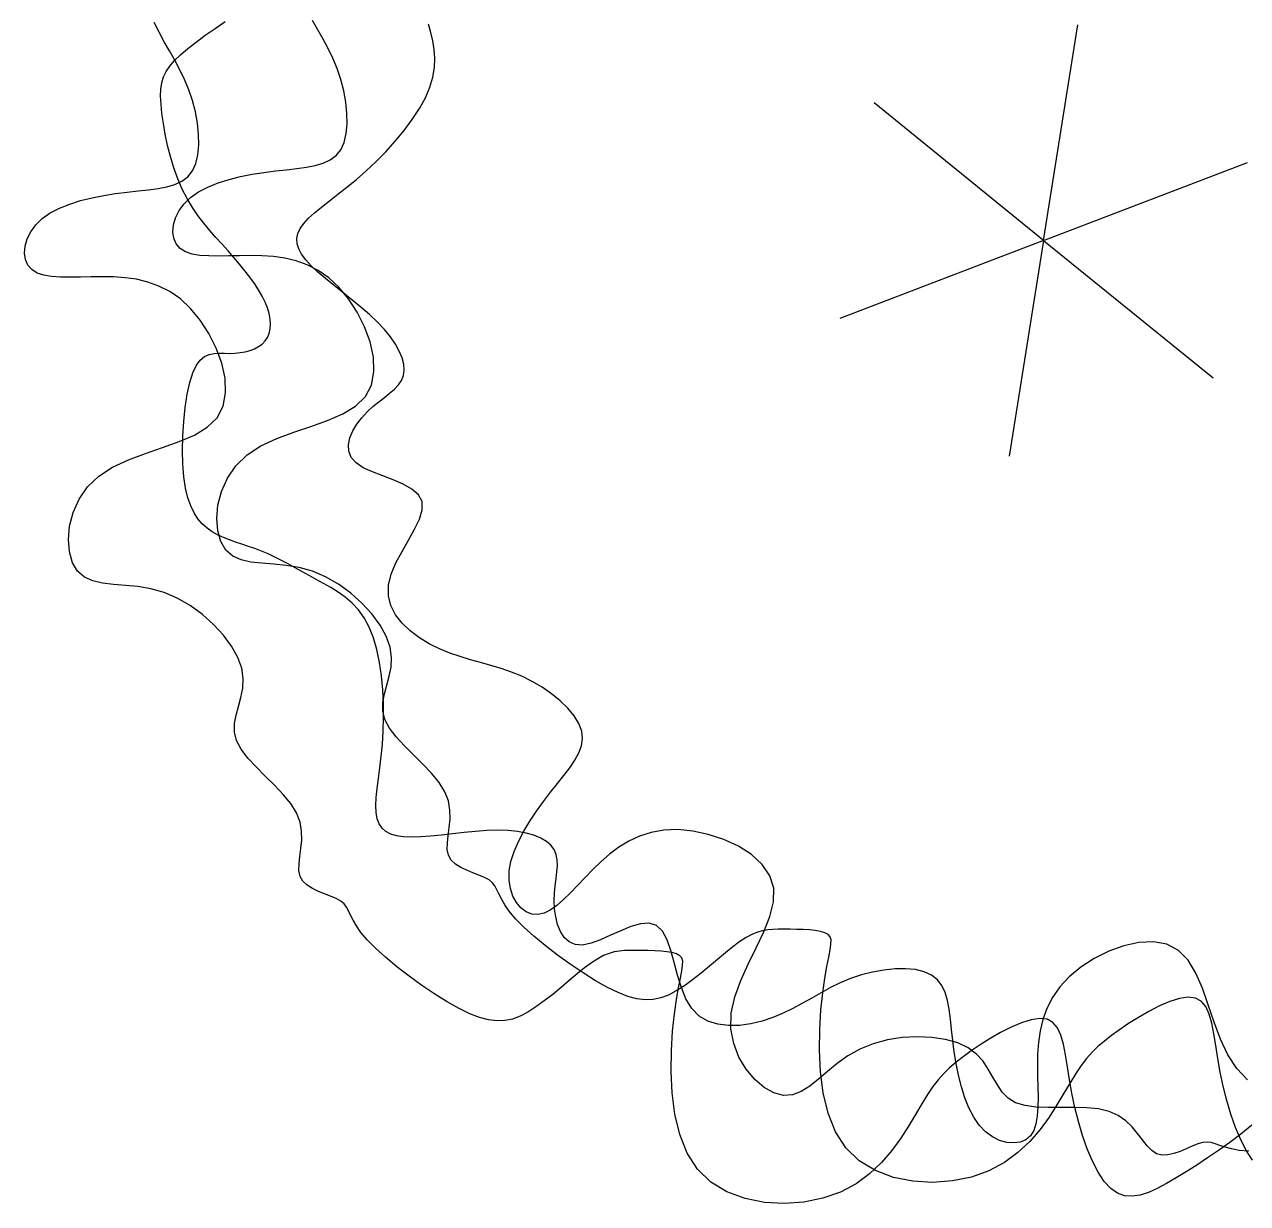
# Model space of a CAD drawing. Extents: x 41.89 to 46.57, y 11.47 to 19.19.
# Drawn here: x 44.507 to 45.178, y 16.119 to 16.766 of the extents above; entities that cross this region are included whole.
import ezdxf

# ---------------------------------------------------------------- set-up
doc = ezdxf.new("R2010")
doc.units = 0
doc.header["$LTSCALE"] = 3
doc.header["$MEASUREMENT"] = 0
doc.layers.get('0').update_dxf_attribs({"linetype": 'CONTINUOUS'})

msp = doc.modelspace()

# ---------------------------------------------------------------- linework, layer by layer
for p, q in [((44.58059, 16.76202), (44.57797, 16.76739)), ((44.60592, 16.76035), (44.61132, 16.76416)), ((44.61132, 16.76416), (44.61694, 16.76796)), ((44.66767, 16.76335), (44.66478, 16.76845)), ((44.67056, 16.75826), (44.66767, 16.76335)), ((44.72971, 16.76197), (44.72847, 16.76646)), ((45.06588, 16.64783), (45.08473, 16.76611)), ((44.58339, 16.75684), (44.58059, 16.76202)), ((44.58628, 16.75175), (44.58339, 16.75684)), ((44.5963, 16.75302), (44.60087, 16.75662)), ((44.60087, 16.75662), (44.60592, 16.76035)), ((44.67336, 16.75308), (44.67056, 16.75826)), ((44.73077, 16.75737), (44.72971, 16.76197)), ((44.73153, 16.75264), (44.73077, 16.75737)), ((44.58917, 16.74665), (44.58628, 16.75175)), ((44.58906, 16.74647), (44.59233, 16.74962)), ((44.59233, 16.74962), (44.5963, 16.75302)), ((44.67598, 16.74771), (44.67336, 16.75308)), ((44.73187, 16.74774), (44.73153, 16.75264)), ((44.58446, 16.74053), (44.58645, 16.74348)), ((44.58645, 16.74348), (44.58906, 16.74647)), ((44.59197, 16.74147), (44.58917, 16.74665)), ((44.67832, 16.74207), (44.67598, 16.74771)), ((44.68032, 16.73611), (44.67832, 16.74207)), ((44.73083, 16.73737), (44.73168, 16.74266)), ((44.73168, 16.74266), (44.73187, 16.74774)), ((44.58208, 16.73431), (44.58302, 16.73751)), ((44.58302, 16.73751), (44.58446, 16.74053)), ((44.59459, 16.7361), (44.59197, 16.74147)), ((44.59694, 16.73046), (44.59459, 16.7361)), ((44.6819, 16.72995), (44.68032, 16.73611)), ((44.7292, 16.73184), (44.73083, 16.73737)), ((44.58147, 16.72692), (44.58158, 16.73082)), ((44.58158, 16.73082), (44.58208, 16.73431)), ((44.59893, 16.7245), (44.59694, 16.73046)), ((44.68303, 16.72374), (44.6819, 16.72995)), ((44.72672, 16.72608), (44.7292, 16.73184)), ((44.58169, 16.72249), (44.58147, 16.72692)), ((44.58219, 16.71748), (44.58169, 16.72249)), ((44.60051, 16.71834), (44.59893, 16.7245)), ((44.68365, 16.71764), (44.68303, 16.72374)), ((44.72345, 16.72014), (44.72672, 16.72608)), ((45.06588, 16.64783), (44.97287, 16.72329)), ((44.58296, 16.71196), (44.58219, 16.71748)), ((44.60164, 16.71213), (44.60051, 16.71834)), ((44.68374, 16.71182), (44.68365, 16.71764)), ((44.71953, 16.71413), (44.72345, 16.72014)), ((44.584, 16.70608), (44.58296, 16.71196)), ((44.60227, 16.70603), (44.60164, 16.71213)), ((44.68323, 16.70643), (44.68374, 16.71182)), ((44.71507, 16.70813), (44.71953, 16.71413)), ((44.58532, 16.69997), (44.584, 16.70608)), ((44.60235, 16.70021), (44.60227, 16.70603)), ((44.68209, 16.70162), (44.68323, 16.70643)), ((44.70501, 16.69649), (44.71019, 16.70222)), ((44.71019, 16.70222), (44.71507, 16.70813)), ((44.5869, 16.69377), (44.58532, 16.69997)), ((44.60184, 16.69482), (44.60235, 16.70021)), ((44.67773, 16.69437), (44.68026, 16.69757)), ((44.68026, 16.69757), (44.68209, 16.70162)), ((44.69966, 16.69104), (44.70501, 16.69649)), ((44.58876, 16.68761), (44.5869, 16.69377)), ((44.59888, 16.68596), (44.6007, 16.69001)), ((44.6007, 16.69001), (44.60184, 16.69482)), ((44.66146, 16.68793), (44.66633, 16.68886)), ((44.66633, 16.68886), (44.67071, 16.69015)), ((44.67071, 16.69015), (44.67452, 16.69194)), ((44.67452, 16.69194), (44.67773, 16.69437)), ((44.69425, 16.68595), (44.69966, 16.69104)), ((45.06588, 16.64783), (45.17774, 16.69065)), ((44.59089, 16.68164), (44.58876, 16.68761)), ((44.5933, 16.67599), (44.59089, 16.68164)), ((44.59314, 16.68034), (44.59634, 16.68276)), ((44.59634, 16.68276), (44.59888, 16.68596)), ((44.61898, 16.68124), (44.62527, 16.68281)), ((44.62527, 16.68281), (44.6317, 16.6841)), ((44.6317, 16.6841), (44.63812, 16.68514)), ((44.63812, 16.68514), (44.64441, 16.68596)), ((44.64441, 16.68596), (44.65044, 16.68662)), ((44.65044, 16.68662), (44.65615, 16.68723)), ((44.65615, 16.68723), (44.66146, 16.68793)), ((44.6889, 16.68128), (44.69425, 16.68595)), ((44.56303, 16.67435), (44.56906, 16.67501)), ((44.56906, 16.67501), (44.57476, 16.67562)), ((44.57476, 16.67562), (44.58007, 16.67632)), ((44.58007, 16.67632), (44.58495, 16.67725)), ((44.58495, 16.67725), (44.58932, 16.67854)), ((44.58932, 16.67854), (44.59314, 16.68034)), ((44.59597, 16.67076), (44.5933, 16.67599)), ((44.60229, 16.67449), (44.60735, 16.67712)), ((44.60735, 16.67712), (44.61296, 16.67935)), ((44.61296, 16.67935), (44.61898, 16.68124)), ((44.67872, 16.67311), (44.6837, 16.67702)), ((44.6837, 16.67702), (44.6889, 16.68128)), ((44.53157, 16.66775), (44.53759, 16.66963)), ((44.53759, 16.66963), (44.54388, 16.6712)), ((44.54388, 16.6712), (44.55031, 16.67249)), ((44.55031, 16.67249), (44.55674, 16.67353)), ((44.55674, 16.67353), (44.56303, 16.67435)), ((44.59432, 16.66798), (44.59791, 16.67145)), ((44.59886, 16.66592), (44.59597, 16.67076)), ((44.59791, 16.67145), (44.60229, 16.67449)), ((44.66976, 16.66615), (44.67405, 16.6695)), ((44.67405, 16.6695), (44.67872, 16.67311)), ((44.51652, 16.65984), (44.5209, 16.66288)), ((44.5209, 16.66288), (44.52597, 16.66551)), ((44.52597, 16.66551), (44.53157, 16.66775)), ((44.5896, 16.66027), (44.59155, 16.66421)), ((44.59155, 16.66421), (44.59432, 16.66798)), ((44.60194, 16.66143), (44.59886, 16.66592)), ((44.66265, 16.66003), (44.66593, 16.66301)), ((44.66593, 16.66301), (44.66976, 16.66615)), ((44.51016, 16.6526), (44.51293, 16.65637)), ((44.51293, 16.65637), (44.51652, 16.65984)), ((44.58814, 16.65252), (44.58846, 16.65633)), ((44.58846, 16.65633), (44.5896, 16.66027)), ((44.60515, 16.65722), (44.60194, 16.66143)), ((44.60845, 16.65323), (44.60515, 16.65722)), ((44.65804, 16.65437), (44.66, 16.65717)), ((44.66, 16.65717), (44.66265, 16.66003)), ((44.50707, 16.64472), (44.50821, 16.64866)), ((44.50821, 16.64866), (44.51016, 16.6526)), ((44.58864, 16.649), (44.58814, 16.65252)), ((44.58996, 16.64591), (44.58864, 16.649)), ((44.6118, 16.64942), (44.60845, 16.65323)), ((44.61515, 16.64572), (44.6118, 16.64942)), ((44.65624, 16.64884), (44.65679, 16.6516)), ((44.6564, 16.64604), (44.65624, 16.64884)), ((44.65679, 16.6516), (44.65804, 16.65437)), ((44.50675, 16.64091), (44.50707, 16.64472)), ((44.59209, 16.64339), (44.58996, 16.64591)), ((44.59503, 16.64156), (44.59209, 16.64339)), ((44.59869, 16.64034), (44.59503, 16.64156)), ((44.61845, 16.64208), (44.61515, 16.64572)), ((44.62167, 16.63844), (44.61845, 16.64208)), ((44.65726, 16.64318), (44.6564, 16.64604)), ((44.65883, 16.64022), (44.65726, 16.64318)), ((45.06588, 16.64783), (44.95402, 16.60501)), ((45.06588, 16.64783), (45.04704, 16.52955)), ((45.06588, 16.64783), (45.1589, 16.57237)), ((44.50725, 16.63739), (44.50675, 16.64091)), ((44.50857, 16.6343), (44.50725, 16.63739)), ((44.60299, 16.63962), (44.59869, 16.64034)), ((44.60784, 16.63928), (44.60299, 16.63962)), ((44.61314, 16.63921), (44.60784, 16.63928)), ((44.6188, 16.63931), (44.61314, 16.63921)), ((44.62473, 16.63945), (44.6188, 16.63931)), ((44.62476, 16.63482), (44.62167, 16.63844)), ((44.63085, 16.63952), (44.62473, 16.63945)), ((44.62769, 16.63123), (44.62476, 16.63482)), ((44.63706, 16.63941), (44.63085, 16.63952)), ((44.64332, 16.63898), (44.63706, 16.63941)), ((44.64958, 16.63809), (44.64332, 16.63898)), ((44.6558, 16.63662), (44.64958, 16.63809)), ((44.66192, 16.63442), (44.6558, 16.63662)), ((44.66111, 16.63714), (44.65883, 16.64022)), ((44.66409, 16.63389), (44.66111, 16.63714)), ((44.51071, 16.63178), (44.50857, 16.6343)), ((44.51364, 16.62995), (44.51071, 16.63178)), ((44.51731, 16.62873), (44.51364, 16.62995)), ((44.52161, 16.62801), (44.51731, 16.62873)), ((44.52645, 16.62767), (44.52161, 16.62801)), ((44.54946, 16.62791), (44.54335, 16.62784)), ((44.55568, 16.6278), (44.54946, 16.62791)), ((44.63042, 16.62766), (44.62769, 16.63123)), ((44.66791, 16.63136), (44.66192, 16.63442)), ((44.66776, 16.63047), (44.66409, 16.63389)), ((44.67197, 16.62687), (44.66776, 16.63047)), ((44.67371, 16.6273), (44.66791, 16.63136)), ((44.53175, 16.62761), (44.52645, 16.62767)), ((44.53741, 16.6277), (44.53175, 16.62761)), ((44.54335, 16.62784), (44.53741, 16.6277)), ((44.56194, 16.62737), (44.55568, 16.6278)), ((44.5682, 16.62648), (44.56194, 16.62737)), ((44.57441, 16.62501), (44.5682, 16.62648)), ((44.58053, 16.62281), (44.57441, 16.62501)), ((44.58652, 16.61975), (44.58053, 16.62281)), ((44.63293, 16.62415), (44.63042, 16.62766)), ((44.63519, 16.62069), (44.63293, 16.62415)), ((44.67659, 16.62313), (44.67197, 16.62687)), ((44.67929, 16.62211), (44.67371, 16.6273)), ((44.68145, 16.61927), (44.67659, 16.62313)), ((44.68457, 16.61572), (44.67929, 16.62211)), ((44.59233, 16.61569), (44.58652, 16.61975)), ((44.59791, 16.6105), (44.59233, 16.61569)), ((44.63714, 16.61729), (44.63519, 16.62069)), ((44.63877, 16.61398), (44.63714, 16.61729)), ((44.68642, 16.61532), (44.68145, 16.61927)), ((44.68933, 16.60838), (44.68457, 16.61572)), ((44.69132, 16.61129), (44.68642, 16.61532)), ((44.60318, 16.60411), (44.59791, 16.6105)), ((44.64004, 16.61076), (44.63877, 16.61398)), ((44.64094, 16.60765), (44.64004, 16.61076)), ((44.69334, 16.60041), (44.68933, 16.60838)), ((44.69602, 16.60721), (44.69132, 16.61129)), ((44.60794, 16.59677), (44.60318, 16.60411)), ((44.64149, 16.60468), (44.64094, 16.60765)), ((44.64167, 16.60187), (44.64149, 16.60468)), ((44.64149, 16.59924), (44.64167, 16.60187)), ((44.70035, 16.60311), (44.69602, 16.60721)), ((44.7042, 16.59902), (44.70035, 16.60311)), ((44.61196, 16.5888), (44.60794, 16.59677)), ((44.63877, 16.59266), (44.64004, 16.59461)), ((44.64004, 16.59461), (44.64094, 16.59681)), ((44.64094, 16.59681), (44.64149, 16.59924)), ((44.69637, 16.59212), (44.69334, 16.60041)), ((44.7075, 16.59496), (44.7042, 16.59902)), ((44.71025, 16.59098), (44.7075, 16.59496)), ((44.61498, 16.58051), (44.61196, 16.5888)), ((44.63054, 16.58746), (44.63299, 16.58839)), ((44.63299, 16.58839), (44.6352, 16.58956)), ((44.6352, 16.58956), (44.63714, 16.59098)), ((44.63714, 16.59098), (44.63877, 16.59266)), ((44.69817, 16.58382), (44.69637, 16.59212)), ((44.71241, 16.58712), (44.71025, 16.59098)), ((44.60105, 16.5793), (44.60323, 16.5822)), ((44.60323, 16.5822), (44.60562, 16.58413)), ((44.60562, 16.58413), (44.60817, 16.58527)), ((44.60817, 16.58527), (44.61086, 16.58583)), ((44.61086, 16.58583), (44.61366, 16.58599)), ((44.61366, 16.58599), (44.61652, 16.58594)), ((44.61652, 16.58594), (44.61942, 16.58588)), ((44.61942, 16.58588), (44.62231, 16.58597)), ((44.62231, 16.58597), (44.62516, 16.58626)), ((44.62516, 16.58626), (44.62792, 16.58675)), ((44.62792, 16.58675), (44.63054, 16.58746)), ((44.6985, 16.57585), (44.69817, 16.58382)), ((44.71396, 16.58342), (44.71241, 16.58712)), ((44.71487, 16.57992), (44.71396, 16.58342)), ((44.59743, 16.56987), (44.5991, 16.57522)), ((44.5991, 16.57522), (44.60105, 16.5793)), ((44.61678, 16.57221), (44.61498, 16.58051)), ((44.69714, 16.56851), (44.6985, 16.57585)), ((44.71471, 16.57369), (44.71513, 16.57667)), ((44.71513, 16.57667), (44.71487, 16.57992)), ((44.59603, 16.56343), (44.59743, 16.56987)), ((44.61712, 16.56424), (44.61678, 16.57221)), ((44.69383, 16.56212), (44.69714, 16.56851)), ((44.70968, 16.56626), (44.71189, 16.56856)), ((44.71189, 16.56856), (44.7136, 16.57101)), ((44.7136, 16.57101), (44.71471, 16.57369)), ((44.59494, 16.5562), (44.59603, 16.56343)), ((44.61575, 16.5569), (44.61712, 16.56424)), ((44.68845, 16.5569), (44.69383, 16.56212)), ((44.70112, 16.55933), (44.7042, 16.56173)), ((44.7042, 16.56173), (44.70709, 16.56401)), ((44.70709, 16.56401), (44.70968, 16.56626)), ((44.59414, 16.54846), (44.59494, 16.5562)), ((44.61244, 16.55052), (44.61575, 16.5569)), ((44.68137, 16.55265), (44.68845, 16.5569)), ((44.69484, 16.55382), (44.69797, 16.55672)), ((44.69797, 16.55672), (44.70112, 16.55933)), ((44.59367, 16.54049), (44.59414, 16.54846)), ((44.60707, 16.54529), (44.61244, 16.55052)), ((44.66391, 16.5458), (44.67303, 16.54905)), ((44.67303, 16.54905), (44.68137, 16.55265)), ((44.68916, 16.54702), (44.69185, 16.55056)), ((44.69185, 16.55056), (44.69484, 16.55382)), ((44.59164, 16.53744), (44.59998, 16.54104)), ((44.59998, 16.54104), (44.60707, 16.54529)), ((44.64519, 16.53913), (44.65448, 16.5426)), ((44.65448, 16.5426), (44.66391, 16.5458)), ((44.68533, 16.53952), (44.68693, 16.54331)), ((44.68693, 16.54331), (44.68916, 16.54702)), ((44.57309, 16.53099), (44.58253, 16.53419)), ((44.58253, 16.53419), (44.59164, 16.53744)), ((44.59352, 16.53258), (44.59367, 16.54049)), ((44.62891, 16.5302), (44.63651, 16.5351)), ((44.63651, 16.5351), (44.64519, 16.53913)), ((44.68454, 16.53577), (44.68533, 16.53952)), ((44.68472, 16.53215), (44.68454, 16.53577)), ((44.55512, 16.52349), (44.5638, 16.52752)), ((44.5638, 16.52752), (44.57309, 16.53099)), ((44.59372, 16.525), (44.59352, 16.53258)), ((44.62277, 16.52422), (44.62891, 16.5302)), ((44.68603, 16.52877), (44.68472, 16.53215)), ((44.68866, 16.52575), (44.68603, 16.52877)), ((44.54752, 16.51859), (44.55512, 16.52349)), ((44.59427, 16.51806), (44.59372, 16.525)), ((44.6181, 16.51741), (44.62277, 16.52422)), ((44.69266, 16.52312), (44.68866, 16.52575)), ((44.69769, 16.5208), (44.69266, 16.52312)), ((44.70332, 16.51862), (44.69769, 16.5208)), ((44.54138, 16.51261), (44.54752, 16.51859)), ((44.59517, 16.51196), (44.59427, 16.51806)), ((44.61484, 16.5101), (44.6181, 16.51741)), ((44.7091, 16.51643), (44.70332, 16.51862)), ((44.7146, 16.51409), (44.7091, 16.51643)), ((44.71936, 16.51142), (44.7146, 16.51409)), ((44.53671, 16.5058), (44.54138, 16.51261)), ((44.59641, 16.50669), (44.59517, 16.51196)), ((44.61292, 16.50263), (44.61484, 16.5101)), ((44.72295, 16.5083), (44.71936, 16.51142)), ((44.72493, 16.50455), (44.72295, 16.5083)), ((44.53346, 16.49849), (44.53671, 16.5058)), ((44.59797, 16.50217), (44.59641, 16.50669)), ((44.59983, 16.49832), (44.59797, 16.50217)), ((44.61228, 16.49534), (44.61292, 16.50263)), ((44.725, 16.50008), (44.72493, 16.50455)), ((44.53154, 16.49102), (44.53346, 16.49849)), ((44.60196, 16.49506), (44.59983, 16.49832)), ((44.60433, 16.49231), (44.60196, 16.49506)), ((44.61283, 16.48857), (44.61228, 16.49534)), ((44.72081, 16.48937), (44.72347, 16.49498)), ((44.72347, 16.49498), (44.725, 16.50008)), ((44.53089, 16.48373), (44.53154, 16.49102)), ((44.60694, 16.48999), (44.60433, 16.49231)), ((44.60974, 16.48802), (44.60694, 16.48999)), ((44.61273, 16.48633), (44.60974, 16.48802)), ((44.61453, 16.48266), (44.61283, 16.48857)), ((44.71747, 16.48341), (44.72081, 16.48937)), ((44.53145, 16.47696), (44.53089, 16.48373)), ((44.61588, 16.48486), (44.61273, 16.48633)), ((44.61728, 16.47796), (44.61453, 16.48266)), ((44.61917, 16.48354), (44.61588, 16.48486)), ((44.62256, 16.48233), (44.61917, 16.48354)), ((44.62605, 16.48116), (44.62256, 16.48233)), ((44.62961, 16.47998), (44.62605, 16.48116)), ((44.71389, 16.47722), (44.71747, 16.48341)), ((44.53314, 16.47105), (44.53145, 16.47696)), ((44.62103, 16.47468), (44.61728, 16.47796)), ((44.62566, 16.47261), (44.62103, 16.47468)), ((44.63321, 16.47874), (44.62961, 16.47998)), ((44.63683, 16.47736), (44.63321, 16.47874)), ((44.64046, 16.47582), (44.63683, 16.47736)), ((44.6441, 16.47412), (44.64046, 16.47582)), ((44.64777, 16.47229), (44.6441, 16.47412)), ((44.71056, 16.47094), (44.71389, 16.47722)), ((44.5359, 16.46635), (44.53314, 16.47105)), ((44.63103, 16.47139), (44.62566, 16.47261)), ((44.63703, 16.4707), (44.63103, 16.47139)), ((44.64352, 16.47019), (44.63703, 16.4707)), ((44.65039, 16.46952), (44.64352, 16.47019)), ((44.65147, 16.47034), (44.64777, 16.47229)), ((44.65751, 16.46835), (44.65039, 16.46952)), ((44.65521, 16.4683), (44.65147, 16.47034)), ((44.65901, 16.46619), (44.65521, 16.4683)), ((44.66476, 16.46635), (44.65751, 16.46835)), ((44.70791, 16.46471), (44.71056, 16.47094)), ((44.53965, 16.46307), (44.5359, 16.46635)), ((44.54427, 16.461), (44.53965, 16.46307)), ((44.54964, 16.45978), (44.54427, 16.461)), ((44.66288, 16.46404), (44.65901, 16.46619)), ((44.66682, 16.46186), (44.66288, 16.46404)), ((44.672, 16.46325), (44.66476, 16.46635)), ((44.67085, 16.45966), (44.66682, 16.46186)), ((44.67905, 16.45917), (44.672, 16.46325)), ((44.70641, 16.45867), (44.70791, 16.46471)), ((44.55564, 16.45909), (44.54964, 16.45978)), ((44.56213, 16.45858), (44.55564, 16.45909)), ((44.56901, 16.45791), (44.56213, 16.45858)), ((44.57613, 16.45674), (44.56901, 16.45791)), ((44.58337, 16.45474), (44.57613, 16.45674)), ((44.59061, 16.45164), (44.58337, 16.45474)), ((44.6749, 16.45737), (44.67085, 16.45966)), ((44.6789, 16.45486), (44.6749, 16.45737)), ((44.68279, 16.45205), (44.6789, 16.45486)), ((44.68574, 16.45429), (44.67905, 16.45917)), ((44.69189, 16.44881), (44.68574, 16.45429)), ((44.7064, 16.45293), (44.70641, 16.45867)), ((44.59766, 16.44756), (44.59061, 16.45164)), ((44.60436, 16.44268), (44.59766, 16.44756)), ((44.68649, 16.44883), (44.68279, 16.45205)), ((44.68995, 16.4451), (44.68649, 16.44883)), ((44.69731, 16.44293), (44.69189, 16.44881)), ((44.7078, 16.44753), (44.7064, 16.45293)), ((44.7104, 16.44251), (44.7078, 16.44753)), ((44.6105, 16.4372), (44.60436, 16.44268)), ((44.69309, 16.44076), (44.68995, 16.4451)), ((44.69585, 16.4357), (44.69309, 16.44076)), ((44.70182, 16.43682), (44.69731, 16.44293)), ((44.71401, 16.43788), (44.7104, 16.44251)), ((44.61592, 16.43132), (44.6105, 16.4372)), ((44.69816, 16.42987), (44.69585, 16.4357)), ((44.70524, 16.4307), (44.70182, 16.43682)), ((44.71842, 16.43367), (44.71401, 16.43788)), ((44.72343, 16.4299), (44.71842, 16.43367)), ((44.62043, 16.42521), (44.61592, 16.43132)), ((44.70005, 16.42336), (44.69816, 16.42987)), ((44.70739, 16.42475), (44.70524, 16.4307)), ((44.72884, 16.42659), (44.72343, 16.4299)), ((44.73445, 16.42377), (44.72884, 16.42659)), ((44.62385, 16.41909), (44.62043, 16.42521)), ((44.70153, 16.41634), (44.70005, 16.42336)), ((44.70818, 16.41911), (44.70739, 16.42475)), ((44.7401, 16.42145), (44.73445, 16.42377)), ((44.74574, 16.4195), (44.7401, 16.42145)), ((44.626, 16.41314), (44.62385, 16.41909)), ((44.70262, 16.40894), (44.70153, 16.41634)), ((44.7069, 16.40871), (44.70789, 16.41379)), ((44.70789, 16.41379), (44.70818, 16.41911)), ((44.75139, 16.41782), (44.74574, 16.4195)), ((44.75704, 16.41626), (44.75139, 16.41782)), ((44.76268, 16.4147), (44.75704, 16.41626)), ((44.76833, 16.41302), (44.76268, 16.4147)), ((44.62679, 16.4075), (44.626, 16.41314)), ((44.6265, 16.40218), (44.62679, 16.4075)), ((44.70335, 16.40131), (44.70262, 16.40894)), ((44.70557, 16.40383), (44.7069, 16.40871)), ((44.77398, 16.41107), (44.76833, 16.41302)), ((44.77962, 16.40875), (44.77398, 16.41107)), ((44.78524, 16.40594), (44.77962, 16.40875)), ((44.62551, 16.3971), (44.6265, 16.40218)), ((44.70374, 16.3936), (44.70335, 16.40131)), ((44.7043, 16.39908), (44.70557, 16.40383)), ((44.79072, 16.4027), (44.78524, 16.40594)), ((44.79591, 16.39911), (44.79072, 16.4027)), ((44.62419, 16.39222), (44.62551, 16.3971)), ((44.70338, 16.38976), (44.70344, 16.39441)), ((44.70344, 16.39441), (44.7043, 16.39908)), ((44.70381, 16.38596), (44.70374, 16.3936)), ((44.80066, 16.39524), (44.79591, 16.39911)), ((44.80484, 16.39118), (44.80066, 16.39524)), ((44.62205, 16.3828), (44.62291, 16.38747)), ((44.62291, 16.38747), (44.62419, 16.39222)), ((44.70448, 16.38508), (44.70338, 16.38976)), ((44.8083, 16.38701), (44.80484, 16.39118)), ((44.81088, 16.38281), (44.8083, 16.38701)), ((44.62199, 16.37815), (44.62205, 16.3828)), ((44.70359, 16.37854), (44.70381, 16.38596)), ((44.70701, 16.38032), (44.70448, 16.38508)), ((44.71072, 16.37548), (44.70701, 16.38032)), ((44.81246, 16.37865), (44.81088, 16.38281)), ((44.6231, 16.37347), (44.62199, 16.37815)), ((44.62563, 16.36871), (44.6231, 16.37347)), ((44.7031, 16.37146), (44.70359, 16.37854)), ((44.71525, 16.37057), (44.71072, 16.37548)), ((44.81238, 16.37061), (44.81293, 16.3746)), ((44.81293, 16.3746), (44.81246, 16.37865)), ((44.62933, 16.36387), (44.62563, 16.36871)), ((44.70244, 16.36476), (44.7031, 16.37146)), ((44.72023, 16.36561), (44.71525, 16.37057)), ((44.80877, 16.36264), (44.81095, 16.36665)), ((44.81095, 16.36665), (44.81238, 16.37061)), ((44.63386, 16.35897), (44.62933, 16.36387)), ((44.70168, 16.35847), (44.70244, 16.36476)), ((44.7253, 16.3606), (44.72023, 16.36561)), ((44.7301, 16.35556), (44.7253, 16.3606)), ((44.80598, 16.35854), (44.80877, 16.36264)), ((44.63884, 16.354), (44.63386, 16.35897)), ((44.64391, 16.34899), (44.63884, 16.354)), ((44.70093, 16.35262), (44.70168, 16.35847)), ((44.73426, 16.35049), (44.7301, 16.35556)), ((44.79912, 16.34982), (44.80272, 16.35428)), ((44.80272, 16.35428), (44.80598, 16.35854)), ((44.64871, 16.34395), (44.64391, 16.34899)), ((44.69978, 16.34229), (44.70026, 16.34722)), ((44.70026, 16.34722), (44.70093, 16.35262)), ((44.73743, 16.34542), (44.73426, 16.35049)), ((44.79532, 16.34509), (44.79912, 16.34982)), ((44.65288, 16.33888), (44.64871, 16.34395)), ((44.69957, 16.33787), (44.69978, 16.34229)), ((44.73934, 16.34035), (44.73743, 16.34542)), ((44.74018, 16.33535), (44.73934, 16.34035)), ((44.78764, 16.33478), (44.79145, 16.34006)), ((44.79145, 16.34006), (44.79532, 16.34509)), ((44.65604, 16.33381), (44.65288, 16.33888)), ((44.65795, 16.32874), (44.65604, 16.33381)), ((44.69972, 16.33397), (44.69957, 16.33787)), ((44.70031, 16.3306), (44.69972, 16.33397)), ((44.74025, 16.33048), (44.74018, 16.33535)), ((44.78401, 16.32933), (44.78764, 16.33478)), ((44.6588, 16.32374), (44.65795, 16.32874)), ((44.70138, 16.32776), (44.70031, 16.3306)), ((44.70295, 16.32542), (44.70138, 16.32776)), ((44.73985, 16.32582), (44.74025, 16.33048)), ((44.78067, 16.32377), (44.78401, 16.32933)), ((44.65887, 16.31887), (44.6588, 16.32374)), ((44.70504, 16.32355), (44.70295, 16.32542)), ((44.70767, 16.32214), (44.70504, 16.32355)), ((44.71087, 16.32116), (44.70767, 16.32214)), ((44.71466, 16.32059), (44.71087, 16.32116)), ((44.71907, 16.3204), (44.71466, 16.32059)), ((44.72408, 16.32057), (44.71907, 16.3204)), ((44.7296, 16.32101), (44.72408, 16.32057)), ((44.73551, 16.32163), (44.7296, 16.32101)), ((44.74168, 16.32234), (44.73551, 16.32163)), ((44.73879, 16.31739), (44.73926, 16.32144)), ((44.73926, 16.32144), (44.73985, 16.32582)), ((44.74799, 16.32305), (44.74168, 16.32234)), ((44.7543, 16.32367), (44.74799, 16.32305)), ((44.76051, 16.32411), (44.7543, 16.32367)), ((44.76647, 16.32428), (44.76051, 16.32411)), ((44.77209, 16.3241), (44.76647, 16.32428)), ((44.7773, 16.32357), (44.77209, 16.3241)), ((44.78205, 16.32269), (44.7773, 16.32357)), ((44.77775, 16.31818), (44.78067, 16.32377)), ((44.7863, 16.32149), (44.78205, 16.32269)), ((44.79002, 16.31997), (44.7863, 16.32149)), ((44.79314, 16.31815), (44.79002, 16.31997)), ((44.84415, 16.32103), (44.83826, 16.31825)), ((44.85054, 16.3231), (44.84415, 16.32103)), ((44.85752, 16.32433), (44.85054, 16.3231)), ((44.86514, 16.3246), (44.85752, 16.32433)), ((44.87338, 16.32382), (44.86514, 16.3246)), ((44.88194, 16.322), (44.87338, 16.32382)), ((44.89041, 16.3192), (44.88194, 16.322)), ((44.65788, 16.30983), (44.65846, 16.31421)), ((44.65846, 16.31421), (44.65887, 16.31887)), ((44.73873, 16.31375), (44.73879, 16.31739)), ((44.73937, 16.31059), (44.73873, 16.31375)), ((44.77364, 16.30719), (44.77537, 16.31263)), ((44.77537, 16.31263), (44.77775, 16.31818)), ((44.79562, 16.31603), (44.79314, 16.31815)), ((44.79743, 16.31362), (44.79562, 16.31603)), ((44.79854, 16.31094), (44.79743, 16.31362)), ((44.83282, 16.3149), (44.82777, 16.3111)), ((44.83826, 16.31825), (44.83282, 16.3149)), ((44.89842, 16.31547), (44.89041, 16.3192)), ((44.90555, 16.31088), (44.89842, 16.31547)), ((44.6574, 16.30578), (44.65788, 16.30983)), ((44.74092, 16.30794), (44.73937, 16.31059)), ((44.74326, 16.30575), (44.74092, 16.30794)), ((44.7727, 16.30194), (44.77364, 16.30719)), ((44.79906, 16.308), (44.79854, 16.31094)), ((44.79913, 16.30482), (44.79906, 16.308)), ((44.82304, 16.30698), (44.81857, 16.30266)), ((44.82777, 16.3111), (44.82304, 16.30698)), ((44.91143, 16.30548), (44.90555, 16.31088)), ((44.65734, 16.30214), (44.6574, 16.30578)), ((44.65798, 16.29898), (44.65734, 16.30214)), ((44.74616, 16.30392), (44.74326, 16.30575)), ((44.74942, 16.30236), (44.74616, 16.30392)), ((44.75281, 16.30099), (44.74942, 16.30236)), ((44.75612, 16.2997), (44.75281, 16.30099)), ((44.75914, 16.29842), (44.75612, 16.2997)), ((44.77261, 16.29695), (44.7727, 16.30194)), ((44.79845, 16.29773), (44.79888, 16.30139)), ((44.79888, 16.30139), (44.79913, 16.30482)), ((44.81857, 16.30266), (44.81429, 16.29829)), ((44.91565, 16.29932), (44.91143, 16.30548)), ((44.91783, 16.29247), (44.91565, 16.29932)), ((44.65953, 16.29633), (44.65798, 16.29898)), ((44.66187, 16.29414), (44.65953, 16.29633)), ((44.66477, 16.29231), (44.66187, 16.29414)), ((44.76165, 16.29704), (44.75914, 16.29842)), ((44.76351, 16.29549), (44.76165, 16.29704)), ((44.76487, 16.29372), (44.76351, 16.29549)), ((44.76599, 16.29167), (44.76487, 16.29372)), ((44.77332, 16.29233), (44.77261, 16.29695)), ((44.79759, 16.28979), (44.79797, 16.29386)), ((44.79797, 16.29386), (44.79845, 16.29773)), ((44.81019, 16.29399), (44.80626, 16.28992)), ((44.81429, 16.29829), (44.81019, 16.29399)), ((44.91772, 16.28498), (44.91783, 16.29247)), ((44.66803, 16.29075), (44.66477, 16.29231)), ((44.67142, 16.28938), (44.66803, 16.29075)), ((44.67474, 16.28809), (44.67142, 16.28938)), ((44.67776, 16.28681), (44.67474, 16.28809)), ((44.68026, 16.28543), (44.67776, 16.28681)), ((44.7671, 16.2893), (44.76599, 16.29167)), ((44.76843, 16.28657), (44.7671, 16.2893)), ((44.77023, 16.28344), (44.76843, 16.28657)), ((44.77472, 16.28817), (44.77332, 16.29233)), ((44.77671, 16.28457), (44.77472, 16.28817)), ((44.79743, 16.28552), (44.79759, 16.28979)), ((44.80247, 16.28622), (44.7988, 16.28303)), ((44.80626, 16.28992), (44.80247, 16.28622)), ((44.68212, 16.28388), (44.68026, 16.28543)), ((44.68349, 16.28211), (44.68212, 16.28388)), ((44.68461, 16.28006), (44.68349, 16.28211)), ((44.68571, 16.27769), (44.68461, 16.28006)), ((44.77274, 16.27985), (44.77023, 16.28344)), ((44.77618, 16.27576), (44.77274, 16.27985)), ((44.77917, 16.28166), (44.77671, 16.28457)), ((44.78202, 16.27952), (44.77917, 16.28166)), ((44.78514, 16.27826), (44.78202, 16.27952)), ((44.79525, 16.2805), (44.7918, 16.27877)), ((44.7988, 16.28303), (44.79525, 16.2805)), ((44.79762, 16.2811), (44.79743, 16.28552)), ((44.79822, 16.2767), (44.79762, 16.2811)), ((44.91572, 16.27695), (44.91772, 16.28498)), ((44.68705, 16.27497), (44.68571, 16.27769)), ((44.68885, 16.27183), (44.68705, 16.27497)), ((44.78073, 16.27116), (44.77618, 16.27576)), ((44.78843, 16.27799), (44.78514, 16.27826)), ((44.7918, 16.27877), (44.78843, 16.27799)), ((44.79927, 16.27249), (44.79822, 16.2767)), ((44.80082, 16.26869), (44.79927, 16.27249)), ((44.84474, 16.27288), (44.8395, 16.2714)), ((44.8495, 16.27321), (44.84474, 16.27288)), ((44.85354, 16.27196), (44.8495, 16.27321)), ((44.91237, 16.26852), (44.91572, 16.27695)), ((44.69135, 16.26824), (44.68885, 16.27183)), ((44.6948, 16.26415), (44.69135, 16.26824)), ((44.78624, 16.26619), (44.78073, 16.27116)), ((44.79247, 16.26101), (44.78624, 16.26619)), ((44.80291, 16.26547), (44.80082, 16.26869)), ((44.82832, 16.26663), (44.8228, 16.26419)), ((44.83395, 16.26917), (44.82832, 16.26663)), ((44.8395, 16.2714), (44.83395, 16.26917)), ((44.85675, 16.26885), (44.85354, 16.27196)), ((44.85929, 16.26416), (44.85675, 16.26885)), ((44.90588, 16.2671), (44.9027, 16.26542)), ((44.90886, 16.2683), (44.90588, 16.2671)), ((44.90822, 16.25977), (44.91237, 16.26852)), ((44.91171, 16.26911), (44.90886, 16.2683)), ((44.91451, 16.2696), (44.91171, 16.26911)), ((44.91735, 16.26985), (44.91451, 16.2696)), ((44.92031, 16.26994), (44.91735, 16.26985)), ((44.92346, 16.26995), (44.92031, 16.26994)), ((44.92684, 16.26995), (44.92346, 16.26995)), ((44.93037, 16.26991), (44.92684, 16.26995)), ((44.93393, 16.2698), (44.93037, 16.26991)), ((44.93738, 16.26959), (44.93393, 16.2698)), ((44.94061, 16.26925), (44.93738, 16.26959)), ((44.94348, 16.26873), (44.94061, 16.26925)), ((44.94588, 16.26801), (44.94348, 16.26873)), ((44.94768, 16.26705), (44.94588, 16.26801)), ((44.94878, 16.2658), (44.94768, 16.26705)), ((44.94927, 16.2641), (44.94878, 16.2658)), ((44.69935, 16.25955), (44.6948, 16.26415)), ((44.70485, 16.25458), (44.69935, 16.25955)), ((44.79919, 16.2558), (44.79247, 16.26101)), ((44.80559, 16.26304), (44.80291, 16.26547)), ((44.80891, 16.26159), (44.80559, 16.26304)), ((44.81291, 16.2613), (44.80891, 16.26159)), ((44.81759, 16.26228), (44.81291, 16.2613)), ((44.8228, 16.26419), (44.81759, 16.26228)), ((44.86137, 16.25832), (44.85929, 16.26416)), ((44.89543, 16.26035), (44.89133, 16.25704)), ((44.89923, 16.26318), (44.89543, 16.26035)), ((44.9027, 16.26542), (44.89923, 16.26318)), ((44.90381, 16.25083), (44.90822, 16.25977)), ((44.94877, 16.25871), (44.94923, 16.2618)), ((44.94923, 16.2618), (44.94927, 16.2641)), ((45.10992, 16.26094), (45.10163, 16.25791)), ((45.11821, 16.26274), (45.10992, 16.26094)), ((45.12618, 16.26307), (45.11821, 16.26274)), ((45.13352, 16.2617), (45.12618, 16.26307)), ((45.13991, 16.25839), (45.13352, 16.2617)), ((44.71108, 16.24941), (44.70485, 16.25458)), ((44.8062, 16.25073), (44.79919, 16.2558)), ((44.82131, 16.25381), (44.81785, 16.25157)), ((44.82449, 16.25549), (44.82131, 16.25381)), ((44.82747, 16.25669), (44.82449, 16.25549)), ((44.83032, 16.2575), (44.82747, 16.25669)), ((44.83313, 16.25799), (44.83032, 16.2575)), ((44.83597, 16.25824), (44.83313, 16.25799)), ((44.83892, 16.25833), (44.83597, 16.25824)), ((44.84207, 16.25834), (44.83892, 16.25833)), ((44.84545, 16.25834), (44.84207, 16.25834)), ((44.84899, 16.2583), (44.84545, 16.25834)), ((44.85254, 16.25819), (44.84899, 16.2583)), ((44.856, 16.25798), (44.85254, 16.25819)), ((44.85922, 16.25764), (44.856, 16.25798)), ((44.8621, 16.25712), (44.85922, 16.25764)), ((44.86322, 16.25173), (44.86137, 16.25832)), ((44.86449, 16.2564), (44.8621, 16.25712)), ((44.86629, 16.25544), (44.86449, 16.2564)), ((44.8674, 16.25419), (44.86629, 16.25544)), ((44.86788, 16.25249), (44.8674, 16.25419)), ((44.86784, 16.25019), (44.86788, 16.25249)), ((44.887, 16.25342), (44.88252, 16.24964)), ((44.89133, 16.25704), (44.887, 16.25342)), ((44.947, 16.2495), (44.94799, 16.25467)), ((44.94799, 16.25467), (44.94877, 16.25871)), ((45.09365, 16.2539), (45.08631, 16.24913)), ((45.10163, 16.25791), (45.09365, 16.2539)), ((45.14513, 16.25302), (45.13991, 16.25839)), ((45.14939, 16.24593), (45.14513, 16.25302)), ((44.71781, 16.2442), (44.71108, 16.24941)), ((44.80994, 16.24544), (44.80562, 16.24181)), ((44.81324, 16.24596), (44.8062, 16.25073)), ((44.81404, 16.24874), (44.80994, 16.24544)), ((44.82011, 16.24167), (44.81324, 16.24596)), ((44.81785, 16.25157), (44.81404, 16.24874)), ((44.86507, 16.24483), (44.86322, 16.25173)), ((44.8666, 16.24306), (44.86738, 16.2471)), ((44.86738, 16.2471), (44.86784, 16.25019)), ((44.87794, 16.24585), (44.87335, 16.24223)), ((44.88252, 16.24964), (44.87794, 16.24585)), ((44.89969, 16.24181), (44.90381, 16.25083)), ((44.94589, 16.24304), (44.947, 16.2495)), ((44.97209, 16.24646), (44.96592, 16.24488)), ((44.97829, 16.24759), (44.97209, 16.24646)), ((44.98439, 16.24822), (44.97829, 16.24759)), ((44.99021, 16.2483), (44.98439, 16.24822)), ((44.99561, 16.2478), (44.99021, 16.2483)), ((45.00041, 16.24665), (44.99561, 16.2478)), ((45.00447, 16.24483), (45.00041, 16.24665)), ((45.08631, 16.24913), (45.07993, 16.24386)), ((45.15299, 16.2376), (45.14939, 16.24593)), ((44.72481, 16.23912), (44.71781, 16.2442)), ((44.73186, 16.23435), (44.72481, 16.23912)), ((44.80562, 16.24181), (44.80113, 16.23803)), ((44.82657, 16.23803), (44.82011, 16.24167)), ((44.86879, 16.23892), (44.86435, 16.23609)), ((44.86715, 16.23803), (44.86507, 16.24483)), ((44.86561, 16.23789), (44.8666, 16.24306)), ((44.87335, 16.24223), (44.86879, 16.23892)), ((44.8964, 16.23283), (44.89969, 16.24181)), ((44.94477, 16.23513), (44.94589, 16.24304)), ((44.95432, 16.24055), (44.94896, 16.23793)), ((44.95996, 16.24289), (44.95432, 16.24055)), ((44.96592, 16.24488), (44.95996, 16.24289)), ((45.00766, 16.2423), (45.00447, 16.24483)), ((45.01009, 16.23909), (45.00766, 16.2423)), ((45.01188, 16.23527), (45.01009, 16.23909)), ((45.07993, 16.24386), (45.07473, 16.23828)), ((44.73872, 16.23006), (44.73186, 16.23435)), ((44.79656, 16.23425), (44.79196, 16.23062)), ((44.80113, 16.23803), (44.79656, 16.23425)), ((44.83244, 16.23517), (44.82657, 16.23803)), ((44.83778, 16.2331), (44.83244, 16.23517)), ((44.84269, 16.2318), (44.83778, 16.2331)), ((44.85586, 16.23231), (44.85163, 16.23143)), ((44.86007, 16.23387), (44.85586, 16.23231)), ((44.86435, 16.23609), (44.86007, 16.23387)), ((44.8645, 16.23144), (44.86561, 16.23789)), ((44.86968, 16.23176), (44.86715, 16.23803)), ((44.8945, 16.22399), (44.8964, 16.23283)), ((44.93868, 16.23223), (44.93358, 16.22934)), ((44.94377, 16.23513), (44.93868, 16.23223)), ((44.94376, 16.22567), (44.94477, 16.23513)), ((44.94896, 16.23793), (44.94377, 16.23513)), ((45.01317, 16.2309), (45.01188, 16.23527)), ((45.07068, 16.23248), (45.06761, 16.22649)), ((45.07473, 16.23828), (45.07068, 16.23248)), ((45.14515, 16.23267), (45.14038, 16.23195)), ((45.14921, 16.23222), (45.14515, 16.23267)), ((45.15241, 16.23048), (45.14921, 16.23222)), ((45.15623, 16.22848), (45.15299, 16.2376)), ((44.74518, 16.22642), (44.73872, 16.23006)), ((44.75105, 16.22356), (44.74518, 16.22642)), ((44.7874, 16.22731), (44.78297, 16.22448)), ((44.79196, 16.23062), (44.7874, 16.22731)), ((44.84728, 16.23126), (44.84269, 16.2318)), ((44.85163, 16.23143), (44.84728, 16.23126)), ((44.86338, 16.22352), (44.8645, 16.23144)), ((44.87289, 16.22642), (44.86968, 16.23176)), ((44.87695, 16.22236), (44.87289, 16.22642)), ((44.9284, 16.22654), (44.92303, 16.22392)), ((44.93358, 16.22934), (44.9284, 16.22654)), ((44.94306, 16.21502), (44.94376, 16.22567)), ((45.0141, 16.22603), (45.01317, 16.2309)), ((45.0148, 16.22071), (45.0141, 16.22603)), ((45.06761, 16.22649), (45.06541, 16.22036)), ((45.12947, 16.22787), (45.12371, 16.22491)), ((45.13509, 16.23028), (45.12947, 16.22787)), ((45.14038, 16.23195), (45.13509, 16.23028)), ((45.15487, 16.22751), (45.15241, 16.23048)), ((45.15674, 16.22345), (45.15487, 16.22751)), ((45.15944, 16.21904), (45.15623, 16.22848)), ((44.7564, 16.22149), (44.75105, 16.22356)), ((44.76131, 16.22019), (44.7564, 16.22149)), ((44.76589, 16.21965), (44.76131, 16.22019)), ((44.77024, 16.21982), (44.76589, 16.21965)), ((44.77447, 16.2207), (44.77024, 16.21982)), ((44.77868, 16.22227), (44.77447, 16.2207)), ((44.78297, 16.22448), (44.77868, 16.22227)), ((44.86237, 16.21406), (44.86338, 16.22352)), ((44.88175, 16.21953), (44.87695, 16.22236)), ((44.88714, 16.21782), (44.88175, 16.21953)), ((44.89438, 16.21542), (44.8945, 16.22399)), ((44.91143, 16.2196), (44.90527, 16.21811)), ((44.91739, 16.22158), (44.91143, 16.2196)), ((44.92303, 16.22392), (44.91739, 16.22158)), ((45.01542, 16.21501), (45.0148, 16.22071)), ((45.0537, 16.21868), (45.04808, 16.21626)), ((45.05899, 16.22034), (45.0537, 16.21868)), ((45.06377, 16.22106), (45.05899, 16.22034)), ((45.06782, 16.22061), (45.06377, 16.22106)), ((45.06541, 16.22036), (45.06394, 16.21415)), ((45.07103, 16.21887), (45.06782, 16.22061)), ((45.07348, 16.2159), (45.07103, 16.21887)), ((45.11801, 16.22161), (45.11255, 16.21818)), ((45.12371, 16.22491), (45.11801, 16.22161)), ((45.15817, 16.21844), (45.15674, 16.22345)), ((45.1629, 16.20975), (45.15944, 16.21904)), ((44.86167, 16.20341), (44.86237, 16.21406)), ((44.89297, 16.21709), (44.88714, 16.21782)), ((44.89906, 16.21723), (44.89297, 16.21709)), ((44.8959, 16.2073), (44.89438, 16.21542)), ((44.90527, 16.21811), (44.89906, 16.21723)), ((44.94288, 16.2036), (44.94306, 16.21502)), ((45.01607, 16.20898), (45.01542, 16.21501)), ((45.04232, 16.2133), (45.03662, 16.21)), ((45.04808, 16.21626), (45.04232, 16.2133)), ((45.06394, 16.21415), (45.06306, 16.20789)), ((45.07535, 16.21184), (45.07348, 16.2159)), ((45.10755, 16.21481), (45.10312, 16.21166)), ((45.11255, 16.21818), (45.10755, 16.21481)), ((45.15933, 16.21261), (45.15817, 16.21844)), ((45.16038, 16.2061), (45.15933, 16.21261)), ((44.89876, 16.19983), (44.8959, 16.2073)), ((44.9723, 16.20712), (44.965, 16.20419)), ((44.98018, 16.20922), (44.9723, 16.20712)), ((44.98836, 16.2105), (44.98018, 16.20922)), ((44.99658, 16.21097), (44.98836, 16.2105)), ((45.00457, 16.21064), (44.99658, 16.21097)), ((45.01208, 16.20952), (45.00457, 16.21064)), ((45.01883, 16.20761), (45.01208, 16.20952)), ((45.0169, 16.20269), (45.01607, 16.20898)), ((45.02456, 16.20492), (45.01883, 16.20761)), ((45.03117, 16.20657), (45.02616, 16.2032)), ((45.03662, 16.21), (45.03117, 16.20657)), ((45.06306, 16.20789), (45.06263, 16.20163)), ((45.07678, 16.20683), (45.07535, 16.21184)), ((45.07794, 16.201), (45.07678, 16.20683)), ((45.09573, 16.20563), (45.09253, 16.20247)), ((45.09922, 16.20864), (45.09573, 16.20563)), ((45.10312, 16.21166), (45.09922, 16.20864)), ((45.16147, 16.19905), (45.16038, 16.2061)), ((45.16693, 16.20108), (45.1629, 16.20975)), ((44.86149, 16.19199), (44.86167, 16.20341)), ((44.90269, 16.19319), (44.89876, 16.19983)), ((44.94344, 16.19183), (44.94288, 16.2036)), ((44.95845, 16.20048), (44.95259, 16.19627)), ((44.965, 16.20419), (44.95845, 16.20048)), ((45.01793, 16.19626), (45.0169, 16.20269)), ((45.02173, 16.20005), (45.01783, 16.19703)), ((45.02616, 16.2032), (45.02173, 16.20005)), ((45.0291, 16.20149), (45.02456, 16.20492)), ((45.03266, 16.19752), (45.0291, 16.20149)), ((45.06263, 16.20163), (45.06251, 16.19542)), ((45.07899, 16.19449), (45.07794, 16.201)), ((45.08951, 16.19905), (45.08656, 16.19522)), ((45.09253, 16.20247), (45.08951, 16.19905)), ((45.16277, 16.19159), (45.16147, 16.19905)), ((45.17183, 16.19348), (45.16693, 16.20108)), ((44.86205, 16.18022), (44.86149, 16.19199)), ((44.90739, 16.18758), (44.90269, 16.19319)), ((44.94726, 16.19189), (44.94231, 16.18766)), ((44.94495, 16.18016), (44.94344, 16.19183)), ((44.95259, 16.19627), (44.94726, 16.19189)), ((45.01434, 16.19402), (45.01114, 16.19086)), ((45.01783, 16.19703), (45.01434, 16.19402)), ((45.01922, 16.18984), (45.01793, 16.19626)), ((45.03555, 16.19323), (45.03266, 16.19752)), ((45.03807, 16.18884), (45.03555, 16.19323)), ((45.06251, 16.19542), (45.06258, 16.1893)), ((45.08009, 16.18744), (45.07899, 16.19449)), ((45.08656, 16.19522), (45.08357, 16.19084)), ((45.17781, 16.18734), (45.17183, 16.19348)), ((44.91257, 16.18318), (44.90739, 16.18758)), ((44.94231, 16.18766), (44.93758, 16.1839)), ((45.00812, 16.18744), (45.00518, 16.18361)), ((45.01114, 16.19086), (45.00812, 16.18744)), ((45.02079, 16.18355), (45.01922, 16.18984)), ((45.04052, 16.18458), (45.03807, 16.18884)), ((45.06258, 16.1893), (45.06272, 16.18337)), ((45.08042, 16.18579), (45.07699, 16.17998)), ((45.08138, 16.17998), (45.08009, 16.18744)), ((45.08357, 16.19084), (45.08042, 16.18579)), ((45.1644, 16.18387), (45.16277, 16.19159)), ((44.86356, 16.16855), (44.86205, 16.18022)), ((44.91794, 16.1802), (44.91257, 16.18318)), ((44.92322, 16.17883), (44.91794, 16.1802)), ((44.92819, 16.17916), (44.92322, 16.17883)), ((44.93292, 16.18096), (44.92819, 16.17916)), ((44.93758, 16.1839), (44.93292, 16.18096)), ((44.94763, 16.16901), (44.94495, 16.18016)), ((45.00218, 16.17923), (44.99903, 16.17418)), ((45.00518, 16.18361), (45.00218, 16.17923)), ((45.02268, 16.17753), (45.02079, 16.18355)), ((45.04322, 16.18067), (45.04052, 16.18458)), ((45.04646, 16.17734), (45.04322, 16.18067)), ((45.06272, 16.18337), (45.06282, 16.1777)), ((45.07699, 16.17998), (45.07318, 16.1736)), ((45.08302, 16.17226), (45.08138, 16.17998)), ((45.16638, 16.17608), (45.1644, 16.18387)), ((44.99903, 16.17418), (44.9956, 16.16837)), ((45.02492, 16.17192), (45.02268, 16.17753)), ((45.02754, 16.16686), (45.02492, 16.17192)), ((45.05055, 16.17481), (45.04646, 16.17734)), ((45.0557, 16.17324), (45.05055, 16.17481)), ((45.06175, 16.17244), (45.0557, 16.17324)), ((45.06842, 16.17217), (45.06175, 16.17244)), ((45.06275, 16.1724), (45.06242, 16.16756)), ((45.06282, 16.1777), (45.06275, 16.1724)), ((45.07545, 16.17218), (45.06842, 16.17217)), ((45.07318, 16.1736), (45.06887, 16.16691)), ((45.08258, 16.17222), (45.07545, 16.17218)), ((45.08954, 16.17205), (45.08258, 16.17222)), ((45.08499, 16.16447), (45.08302, 16.17226)), ((45.09607, 16.17141), (45.08954, 16.17205)), ((45.16867, 16.16843), (45.16638, 16.17608)), ((44.86624, 16.1574), (44.86356, 16.16855)), ((44.9517, 16.15881), (44.94763, 16.16901)), ((44.9956, 16.16837), (44.99179, 16.16199)), ((45.03059, 16.16247), (45.02754, 16.16686)), ((45.06242, 16.16756), (45.0617, 16.16326)), ((45.06887, 16.16691), (45.06394, 16.16015)), ((45.10189, 16.17006), (45.09607, 16.17141)), ((45.10683, 16.16783), (45.10189, 16.17006)), ((45.11096, 16.16489), (45.10683, 16.16783)), ((45.11445, 16.1615), (45.11096, 16.16489)), ((45.17125, 16.16112), (45.16867, 16.16843)), ((44.95737, 16.14999), (44.9517, 16.15881)), ((44.99179, 16.16199), (44.98748, 16.1553)), ((45.03405, 16.15889), (45.03059, 16.16247)), ((45.03783, 16.15612), (45.03405, 16.15889)), ((45.06394, 16.16015), (45.05829, 16.15357)), ((45.06048, 16.1596), (45.05864, 16.15666)), ((45.0617, 16.16326), (45.06048, 16.1596)), ((45.08728, 16.15682), (45.08499, 16.16447)), ((45.11746, 16.15792), (45.11445, 16.1615)), ((45.17411, 16.15435), (45.17125, 16.16112)), ((45.18013, 16.16242), (45.17411, 16.15762)), ((44.87031, 16.1472), (44.86624, 16.1574)), ((44.98748, 16.1553), (44.98256, 16.14854)), ((45.04176, 16.15416), (45.03783, 16.15612)), ((45.0457, 16.15303), (45.04176, 16.15416)), ((45.04951, 16.15271), (45.0457, 16.15303)), ((45.05303, 16.15321), (45.04951, 16.15271)), ((45.05829, 16.15357), (45.0518, 16.14742)), ((45.05613, 16.15453), (45.05303, 16.15321)), ((45.05864, 16.15666), (45.05613, 16.15453)), ((45.08986, 16.14951), (45.08728, 16.15682)), ((45.12015, 16.1544), (45.11746, 16.15792)), ((45.12267, 16.15121), (45.12015, 16.1544)), ((45.15048, 16.15218), (45.14744, 16.15096)), ((45.15322, 16.15298), (45.15048, 16.15218)), ((45.15563, 16.1532), (45.15322, 16.15298)), ((45.15786, 16.15291), (45.15563, 16.1532)), ((45.1601, 16.15225), (45.15786, 16.15291)), ((45.16255, 16.15136), (45.1601, 16.15225)), ((45.16802, 16.15303), (45.16192, 16.14866)), ((45.17411, 16.15762), (45.16802, 16.15303)), ((45.17721, 16.14833), (45.17411, 16.15435)), ((44.87598, 16.13838), (44.87031, 16.1472)), ((44.96475, 16.1429), (44.95737, 16.14999)), ((44.98256, 16.14854), (44.97691, 16.14196)), ((45.0518, 16.14742), (45.04436, 16.14195)), ((45.09272, 16.14274), (45.08986, 16.14951)), ((45.1252, 16.14859), (45.12267, 16.15121)), ((45.12789, 16.1468), (45.1252, 16.14859)), ((45.13086, 16.14603), (45.12789, 16.1468)), ((45.13406, 16.14613), (45.13086, 16.14603)), ((45.13741, 16.14689), (45.13406, 16.14613)), ((45.14081, 16.1481), (45.13741, 16.14689)), ((45.14418, 16.14952), (45.14081, 16.1481)), ((45.14744, 16.15096), (45.14418, 16.14952)), ((45.16192, 16.14866), (45.15587, 16.14451)), ((45.16542, 16.15038), (45.16255, 16.15136)), ((45.16891, 16.14943), (45.16542, 16.15038)), ((45.17322, 16.14866), (45.16891, 16.14943)), ((45.17855, 16.14821), (45.17322, 16.14866)), ((45.18055, 16.14326), (45.17721, 16.14833)), ((44.88337, 16.13129), (44.87598, 16.13838)), ((44.97358, 16.13755), (44.96475, 16.1429)), ((44.97691, 16.14196), (44.97042, 16.13581)), ((45.04436, 16.14195), (45.03585, 16.13741)), ((45.09583, 16.13672), (45.09272, 16.14274)), ((45.14992, 16.1406), (45.14413, 16.13694)), ((45.15587, 16.14451), (45.14992, 16.1406)), ((44.97042, 16.13581), (44.96297, 16.13034)), ((44.98348, 16.13385), (44.97358, 16.13755)), ((44.99406, 16.13173), (44.98348, 16.13385)), ((45.00497, 16.1311), (44.99406, 16.13173)), ((45.01582, 16.1319), (45.00497, 16.1311)), ((45.02624, 16.13402), (45.01582, 16.1319)), ((45.03585, 16.13741), (45.02624, 16.13402)), ((45.09916, 16.13165), (45.09583, 16.13672)), ((45.1027, 16.12774), (45.09916, 16.13165)), ((45.13855, 16.13354), (45.13323, 16.13044)), ((45.14413, 16.13694), (45.13855, 16.13354)), ((44.89219, 16.12594), (44.88337, 16.13129)), ((44.90209, 16.12224), (44.89219, 16.12594)), ((44.95446, 16.1258), (44.94485, 16.12242)), ((44.96297, 16.13034), (44.95446, 16.1258)), ((45.10643, 16.12513), (45.1027, 16.12774)), ((45.11035, 16.12375), (45.10643, 16.12513)), ((45.12337, 16.12558), (45.11881, 16.12411)), ((45.12818, 16.12774), (45.12337, 16.12558)), ((45.13323, 16.13044), (45.12818, 16.12774)), ((44.91268, 16.12012), (44.90209, 16.12224)), ((44.92358, 16.11949), (44.91268, 16.12012)), ((44.93443, 16.12029), (44.92358, 16.11949)), ((44.94485, 16.12242), (44.93443, 16.12029)), ((45.11447, 16.12345), (45.11035, 16.12375)), ((45.11881, 16.12411), (45.11447, 16.12345))]:
    msp.add_line(p, q)

doc.saveas('drawing.dxf')
